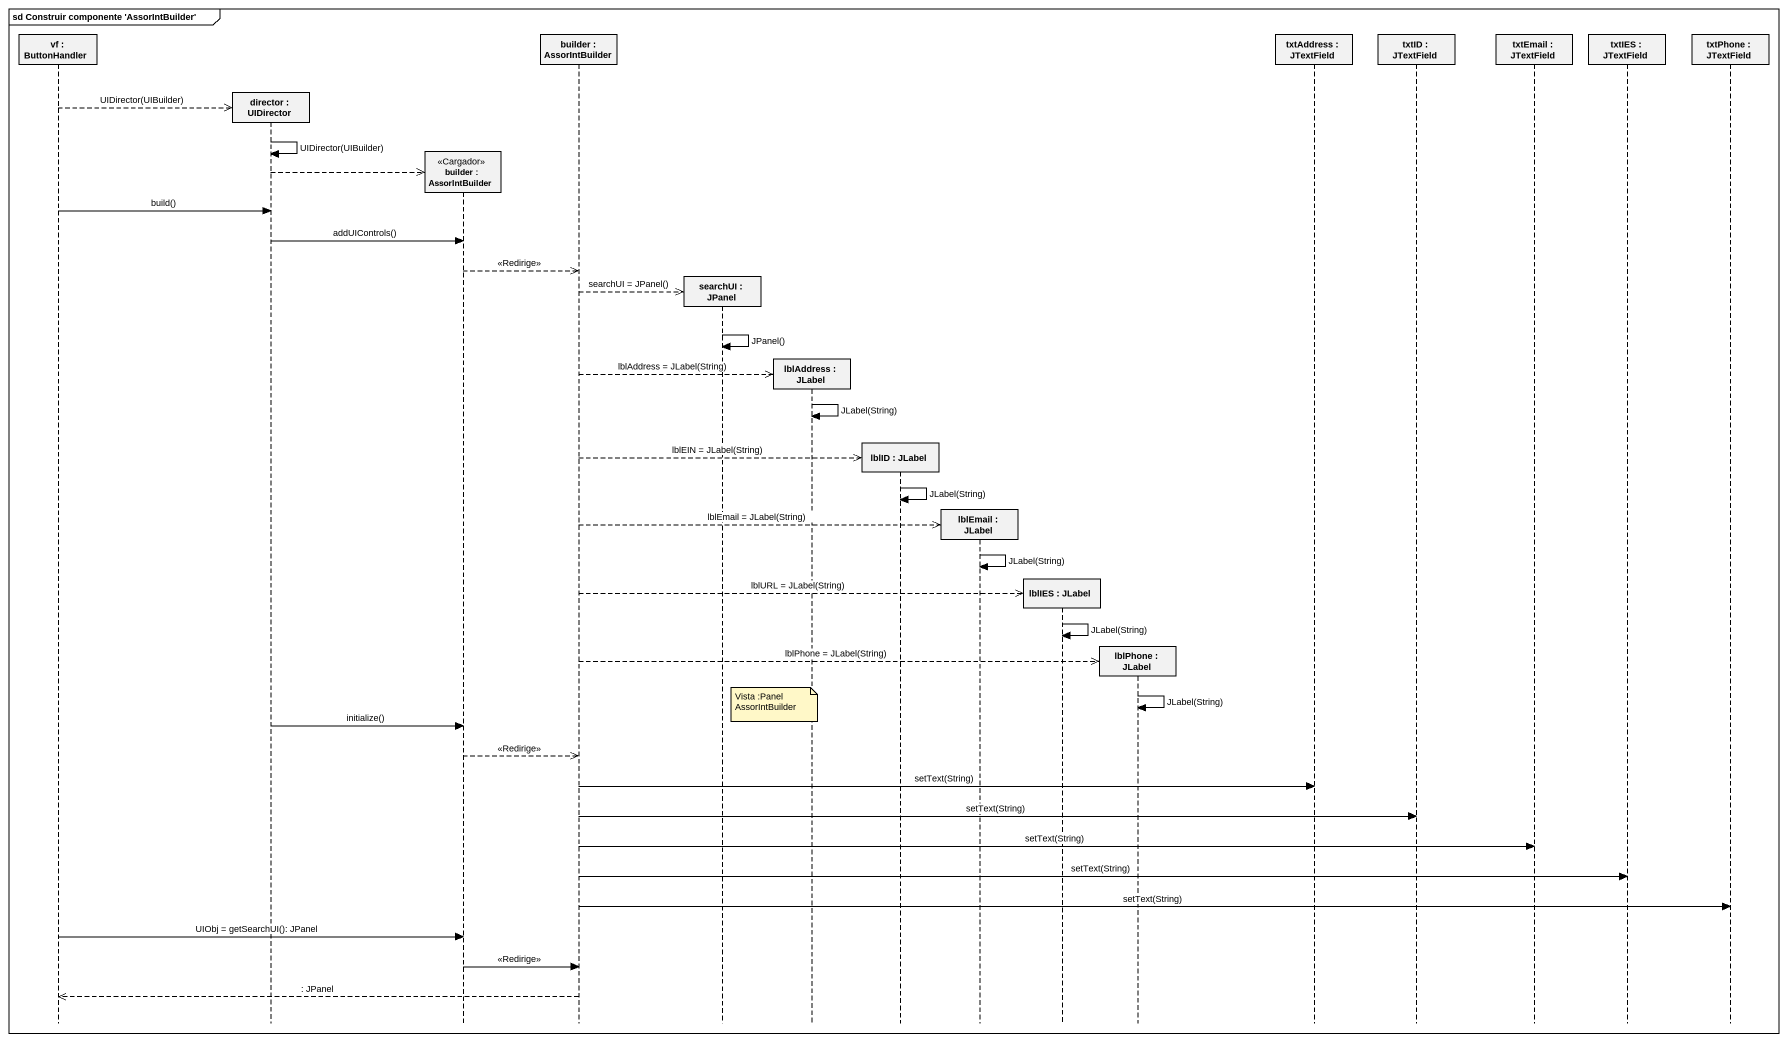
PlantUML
@startuml
mainframe sd Construir componente 'AssorIntBuilder'
hide footbox
participant "vf : ButtonHandler" as vf
participant "director : UIDirector" as director
participant "builder : AssorIntBuilder" as builder <<Cargador>>
participant "builder : AssorIntBuilder" as builder_2
participant "searchUI : JPanel" as searchUI
participant "lblAddress : JLabel" as lblAddress
participant "lblID : JLabel" as lblID
participant "lblEmail : JLabel" as lblEmail
participant "lblIES : JLabel" as lblIES
participant "lblPhone : JLabel" as lblPhone
participant "txtAddress : JTextField" as txtAddress
participant "txtID : JTextField" as txtID
participant "txtEmail : JTextField" as txtEmail
participant "txtIES : JTextField" as txtIES
participant "txtPhone : JTextField" as txtPhone

vf -->> director ** : UIDirector(UIBuilder)
director -> director : UIDirector(UIBuilder)
director -->> builder **
vf -> director : build()
director -> builder : addUIControls()
builder -->> builder_2 : <<Redirige>>
builder_2 -->> searchUI ** : searchUI = JPanel()
searchUI -> searchUI : JPanel()
builder_2 -->> lblAddress ** : lblAddress = JLabel(String)
lblAddress -> lblAddress : JLabel(String)
builder_2 -->> lblID ** : lblEIN = JLabel(String)
lblID -> lblID : JLabel(String)
builder_2 -->> lblEmail ** : lblEmail = JLabel(String)
lblEmail -> lblEmail : JLabel(String)
builder_2 -->> lblIES ** : lblURL = JLabel(String)
lblIES -> lblIES : JLabel(String)
builder_2 -->> lblPhone ** : lblPhone = JLabel(String)
lblPhone -> lblPhone : JLabel(String)
note over lblAddress : Vista :Panel AssorIntBuilder
director -> builder : initialize()
builder -->> builder_2 : <<Redirige>>
builder_2 -> txtAddress : setText(String)
builder_2 -> txtID : setText(String)
builder_2 -> txtEmail : setText(String)
builder_2 -> txtIES : setText(String)
builder_2 -> txtPhone : setText(String)
vf -> builder : UIObj = getSearchUI(): JPanel
builder -> builder_2 : <<Redirige>>
builder_2 -->> vf : : JPanel
@enduml
